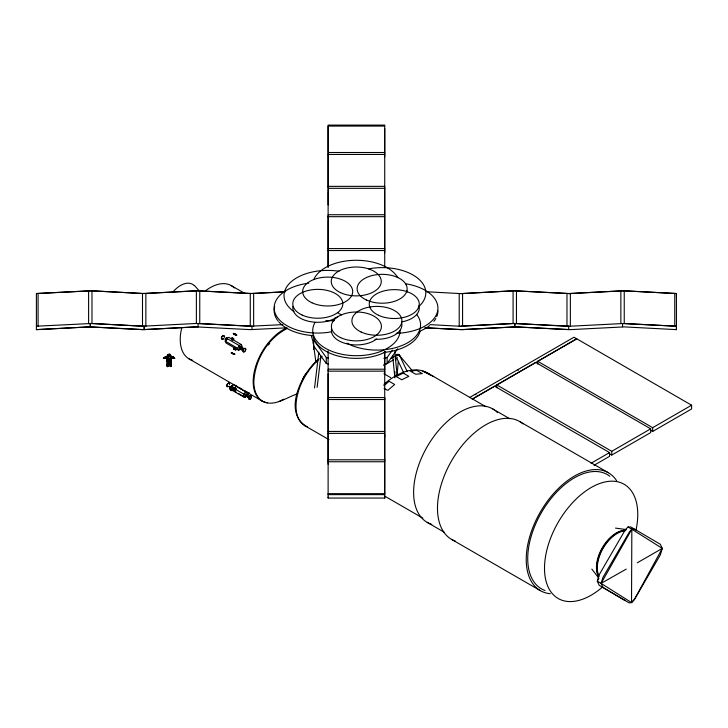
<?xml version="1.0" encoding="UTF-8"?>
<svg xmlns="http://www.w3.org/2000/svg" width="728" height="728" viewBox="0 0 728 728"><rect width="100%" height="100%" fill="white"/><g stroke="black" fill="none" stroke-linecap="round" stroke-linejoin="round"><path stroke-width="1.09" d="M282.828 324.624L250.268 326.208L196.378 323.469L142.497 326.208L91.974 323.469L91.974 290.791L36.4 293.53L36.4 329.629L88.607 326.89L142.497 329.629L196.378 326.89L250.268 329.629L286.195 327.864M142.497 326.208L142.497 293.53L91.974 290.791M144.18 329.529L144.18 326.208L90.29 323.469L90.29 326.781L90.29 323.469M166.967 358.849L166.903 360.278L166.912 356.32L167.786 354.964M166.912 358.276L166.967 356.192L166.967 360.287L167.586 360.287L167.276 358.203M167.276 356.192L167.276 358.285M168.113 355.182L167.922 354.454L168.141 355.055C167.941 353.362 171.753 354.654 170.015 355.61M171.253 358.276C169.742 356.675 173.337 355.364 168.323 354.627L168.286 358.731L169.879 358.731L169.842 356.047M169.879 356.129L169.842 354.627L167.804 354.936M170.425 354.7L170.143 355.674L170.243 354.454M170.889 358.203L170.752 359.923M167.586 360.214L166.903 360.224L166.949 361.889L171.217 361.889L171.198 358.777M196.378 323.469L196.378 290.791L250.268 293.53L285.485 291.801M36.4 329.629L90.29 326.89L144.18 329.629L198.071 326.781M251.952 329.529L251.952 326.208L198.071 323.469L198.071 326.89M326.281 363.509L326.281 357.521L313.677 339.967L313.677 345.955L326.281 363.509L328.446 364.036M328.119 190.754L328.119 189.781M384.721 497.078L384.721 498.052L328.119 498.052L328.119 497.078M328.119 464.2L328.119 373.601M328.119 370.188L328.119 371.153L384.721 371.153L384.721 494.63L328.119 494.63L328.119 493.657L384.721 493.657M328.119 252.006L328.119 220.102M328.119 215.706L328.119 219.019M328.119 204.932L328.119 191.728M328.119 153.481L328.119 188.306L384.721 188.306M384.721 370.188L384.721 351.606M384.721 252.871L384.721 187.333M384.721 156.902L384.721 128.528M383.847 364.291L387.105 363.509L387.105 357.521L392.41 350.132M425.152 327.782L462.571 329.629L516.461 326.89L570.352 329.629L624.242 326.89L676.439 329.629L676.439 326.208L624.242 323.469L570.352 326.208L513.085 323.469L459.204 326.208L459.204 293.53L426.644 291.764M462.571 326.208L462.571 293.53L513.085 290.791L568.659 293.53L624.242 290.791L676.439 293.53L676.439 296.951M513.085 323.469L513.085 290.791M566.976 326.208L566.976 293.53M568.659 326.317L514.778 323.469L460.888 326.208M568.659 293.639L622.549 290.791L676.439 293.53L676.439 329.629M570.352 326.208L570.352 293.53M620.866 323.469L620.866 290.791M622.549 323.578L676.439 326.208M163.745 357.739L163.682 358.358L164.2 357.867M171.444 357.175C170.443 357.23 173.328 359.468 173.728 357.321M166.157 357.02C162.999 357.885 163.017 358.504 166.239 357.557M171.408 357.83L171.526 356.884L171.444 357.739M167.422 357.111L167.276 360.087M169.724 354.936L169.606 354.181L170.052 355.755M166.694 357.967L164.228 357.566M169.879 363.836L169.952 364.528M170.752 361.889L171.253 359.432M170.889 365.729L170.843 361.898M174.42 357.739C175.111 358.831 173.237 357.002 171.753 357.83M174.538 358.376L174.092 357.739L171.926 357.557M598.953 578.232L597.279 581.19L601.082 583.383L603.157 587.578L629.156 602.893L631.531 602.584L631.84 529.211L628.027 527.008L625.452 529.556L598.962 575.129L597.279 581.19L599.171 585.285L625.17 600.591M167.24 366.603L168.123 366.439L167.24 366.603L167.24 365.31L168.286 365.329L168.769 362.089M164.228 358.012C163.09 358.422 162.726 358.14 166.412 357.83M172.008 357.02L173.073 357.175L173.073 357.939M167.549 361.889L166.93 365.256L167.322 361.898M170.616 361.889L170.743 363.226M174.11 358.021L174.747 358.367L173.965 357.867M168.75 362.289L168.687 362.863M313.486 349.322L313.613 347.447M173.692 357.949L174.629 358.376M394.531 377.322L394.949 371.699M395.777 360.46L395.941 358.212M397.179 375.411L398.171 361.916M165.129 357.202L165.092 357.939M167.722 366.566C166.048 365.374 170.334 361.079 167.84 361.607M169.397 362.089L170.115 365.465L171.235 365.256L170.771 362.835M170.762 360.669L170.78 360.205M174.129 358.085L174.665 358.24L173.937 358.012M246.601 395.923L245.218 397.379L243.434 396.815L243.734 394.076L245.818 391.892L247.593 392.447L247.293 395.195M163.673 357.876L163.463 358.413L163.618 357.912M170.134 366.011L169.87 365.329L170.989 365.201M314.541 387.96L318.846 352.134M317.144 387.269L320.911 355.928M170.925 366.603C170.953 365.447 169.551 367.513 170.907 366.002M167.84 365.784L168.15 364.774M163.454 358.394L164.055 358.021M234.589 387.715L235.535 388.961L234.234 390.226A1.401 1.147 -81.2 0 1 233.351 389.708L231.668 390.436A2.075 1.702 -81.2 0 1 230.367 389.671L230.075 388.57A1.774 1.456 -81.2 0 1 230.749 387.05L231.695 386.686A2.075 1.702 -81.2 0 1 232.987 387.442L232.969 389.653M234.034 389.143L234.043 388.361M234.907 387.869L235.29 389.325L234.58 390.163M168.214 364.528L168.605 363.072M170.916 366.22C171.217 364.237 169.296 366.302 170.889 366.175M170.707 356.365L170.916 357.812M173.937 357.566L172.964 357.384L173.437 357.175M168.077 365.274L167.804 363.663L168.277 363.672M166.748 357.976L166.639 356.829L166.757 357.83M165.611 357.029L165.238 358.003M163.527 358.376L163.909 358.03M167.458 356.365L167.531 355.209M173.746 357.439L172.145 357.466M163.909 358.167L163.991 358.049M171.198 366.029L170.807 363.554M166.967 366.029L167.14 365.392M628.027 527.008L630.885 526.981L660.341 544.28L662.28 548.402L660.305 554.954L634.57 599.235L631.531 602.584L601.082 583.383L602.948 577.431L629.438 531.859L631.84 529.211L634.871 529.283M167.586 365.465L168.286 365.329L168.032 366.011M167.877 354.873L170.316 355.036L170.197 354.591M170.17 354.845L170.634 355.209M233.279 333.469L233.67 333.997M243.252 348.967L242.806 349.731M170.006 354.663L170.161 355.237M232.459 337.865L231.75 338.174L232.241 338.575M231.468 339.548L232.696 340.34M235.253 389.262L234.207 389.917A1.056 0.874 -81.2 0 1 233.952 389.871M233.834 339.139L231.895 337.883M240.841 349.331L238.611 350.277L226.062 343.024L225.207 341.123L226.581 338.274L228.81 337.337L241.359 344.581L242.215 346.492M238.611 350.277L237.756 348.366L239.13 345.518L241.359 344.581M168.286 358.731L168.323 357.939M248.521 394.358L248.839 392.692M626.244 569.105L601.082 583.383L631.84 529.211L662.28 548.402L634.507 599.344L631.531 602.584M170.862 356.684L170.743 356.565M245.827 393.912L244.735 394.54A0.974 0.564 -59.9 0 0 244.635 395.295M246.728 394.421L245.782 395.14A0.965 0.555 -60 0 0 246.328 396.087M387.105 363.509L397.716 348.73M233.861 349.012L235.581 349.595M248.23 394.894L248.976 392.647M398.735 355.419L399.071 354.955L398.271 355.473M231.186 386.832L233.269 384.648L245.818 391.892M170.316 361.789L167.85 361.789M318.318 359.241C302.302 372.654 282.5 411.165 305.915 426.026M383.92 385.713L389.107 381.29L394.667 384.502L387.76 390.399L384.047 388.261M170.925 366.53L170.061 366.293M241.186 349.003L240.941 349.185A1.274 0.737 -59.9 0 1 240.085 348.33A1.274 0.737 -59.9 0 1 241.478 347.01L241.678 347.11A1.083 0.637 -58.5 0 1 241.878 347.629M168.159 354.663L169.597 354.381L169.078 354.354M168.104 366.293L167.504 366.539M320.593 357.293L322.158 356.256M662.28 548.402L637.3 562.79M233.997 388.206L234.98 388.17L235.299 388.961M234.78 388.324L235.763 388.288L236.054 389.389A0.974 0.801 -81.2 0 0 236.045 388.788L235.954 388.497M234.471 389.862L235.017 388.625L233.934 387.924M235.508 390.017L235.936 389.635L235.244 390.062A1.056 0.874 -81.2 0 1 234.762 389.889M170.325 361.607L169.624 361.807M233.67 387.696L232.378 387.742A1.192 0.983 -81.2 0 0 231.923 388.77L232.123 389.507A1.392 1.147 -81.2 0 0 232.996 390.026L233.633 389.78A1.183 0.974 -81.2 0 0 234.198 390.017L235.08 389.262L234.753 388.07M391.009 358.431L397.852 354.481M383.656 365.547L393.429 359.905M395.186 358.886L397.333 357.648M469.687 397.452L574.01 337.219L691.6 405.205L691.6 408.963L652.679 431.44L650.714 430.303M472.208 399.126L494.585 386.204L609.545 452.579L609.545 456.338L593.984 465.329M496.805 387.742L496.805 384.921L535.726 362.453L650.686 428.828L650.686 432.587L611.766 455.055L608.817 453.353M537.71 364.127L537.71 361.306L576.64 338.829M472.463 399.053L576.776 338.82M591.063 463.254L609.545 452.579M496.805 384.921L611.766 451.296L650.686 428.828M537.71 361.306L652.679 427.682L691.6 405.205M169.351 361.78L170.752 361.525M287.615 328.292C267.704 338.038 254.855 360.096 253.826 381.963C253.854 389.207 256.019 397.324 262.581 401.319C274.538 407.361 286.732 397.06 297.77 393.748M279.042 401.501L283.72 399.226M164.765 357.321L165.447 357.348M170.889 360.087L171.053 358.067M240.649 348.757L240.44 348.839A0.956 0.555 -60 0 1 240.049 347.975A0.956 0.555 -60 0 1 241.05 347.129L241.359 347.575M168.605 354.873L169.56 354.873M170.134 355.164L169.988 355.219M383.847 358.303L387.105 357.521M233.925 387.724L234.78 387.742M233.979 388.015L234.98 388.161M170.953 365.456L170.115 365.465L169.56 363.072M170.097 365.665L171.071 365.583M233.488 333.442L234.088 334.27M166.903 361.516L171.217 361.616L166.949 361.616L166.903 360.16L171.262 360.16M172.245 357.13L173.428 357.284M165.711 357.466L164.473 357.912M167.586 360.169L170.57 360.169M235.262 349.304L235.672 349.149M142.497 293.53L196.378 290.791M36.4 326.208L91.974 323.469M235.754 349.859L235.117 349.749M231.622 352.68L231.686 353.162M36.4 293.53L90.29 290.791L144.18 293.53L198.071 290.791L251.952 293.53L284.512 291.873M168.323 354.718L169.842 354.718M232.15 386.177L232.332 386.168A0.974 0.564 -60 0 0 230.922 387.251A0.974 0.564 -60 0 0 231.058 387.624A1.065 0.619 -60 0 1 231.258 386.259A1.065 0.619 -60 0 1 232.314 386.159L232.359 386.177M168.323 358.649L169.078 358.649M167.176 365.201L167.986 365.374L167.84 366.248L167.276 366.175M384.721 126.081L328.119 126.081L328.119 152.507L384.721 152.507M328.119 154.454L384.721 154.454M328.119 186.359L384.721 186.359M328.119 214.733L384.721 214.733M328.119 216.68L384.721 216.68M328.119 248.585L384.721 248.585M328.119 250.532L384.721 250.532M459.204 293.53L462.571 293.53M171.198 356.192L171.217 361.889M328.119 369.214L384.721 369.214M328.119 397.579L384.721 397.579L384.721 498.052M328.119 399.526L384.721 399.526L384.721 398.553M328.119 431.44L384.721 431.44M328.119 433.378L384.721 433.378M328.119 459.805L384.721 459.805L384.721 460.779M328.119 461.752L384.721 461.752M170.425 355.182L170.325 354.591M166.903 361.825L167.413 361.889M168.851 361.743L167.367 361.516L167.822 361.652M246.537 394.421L247.001 394.913M568.659 293.53L514.778 290.791L460.888 293.639M568.659 329.629L514.778 326.89L460.888 329.629L424.961 327.8M430.011 324.624L459.204 326.208M615.497 528.109L626.271 529.575M233.279 387.824L232.532 387.979A0.937 0.764 -81.2 0 0 232.177 388.77L232.323 389.344A1.056 0.874 -81.2 0 0 232.996 389.735M234.389 348.594L233.752 348.485L234.944 349.313M232.005 352.743L231.149 352.716L232.596 353.662M234.198 354.245L234.971 354.372L234.644 353.863M233.351 333.36L234.307 333.651M236.145 335.162L236.609 334.916M232.514 337.929L232.905 338.465M233.706 338.784L232.423 338.174M169.515 361.861L170.652 366.539M235.099 349.713L235.972 349.886L235.49 349.394M326.281 357.521L328.446 358.039M234.634 348.666C232.996 348.849 238.484 350.286 234.516 348.612M231.904 352.68L232.496 352.889M234.289 354.309L233.151 353.899M233.734 333.433L234.835 333.87M235.681 335.017L236.855 335.28L236.318 334.68M232.723 337.947L232.268 338.056M233.279 339.093L233.806 339.193L232.332 338.647M235.736 335.08L234.006 334.261M433.752 376.594L422.795 371.18L428.191 373.391L485.895 406.706M233.16 353.935L231.995 353.399M235.499 347.929L234.953 347.666M234.826 333.824L235.417 334.106M234.562 334.561L235.162 334.844M233.606 353.326L234.107 353.581M234.116 349.276L234.807 349.631L233.815 349.085M235.39 334.125L235.972 334.407M240.013 346.51L240.013 346.501A0.983 0.564 -60 0 0 239.203 346.965M517.854 369.788L518.6 370.224M475.284 394.358L476.039 394.794M519.637 421.512L608.39 472.754M492.692 408.899L509.8 418.782M231.267 285.604L244.89 293.466M383.92 373.746L390.718 377.668M226.581 338.274L239.13 345.518M225.207 341.123L237.756 348.366M235.044 385.203L236.973 386.313M238.902 387.433L241.805 389.107M244.699 390.772L247.593 392.447M188.998 358.831L261.944 400.946M304.768 425.68L329.029 439.685M235.053 389.061L243.734 394.076M234.598 391.245L236.527 392.365M238.456 393.475L245.218 397.379M230.885 389.571L243.434 396.815M384.311 495.886L422.822 518.127M427.181 522.367L444.289 532.25M451.578 539.393L540.331 590.635M241.423 347.229L241.578 347.32A1.065 0.619 -60 0 1 241.714 347.502L241.541 347.383A0.965 0.555 -60 0 0 240.495 347.902A0.965 0.555 -60 0 0 240.577 349.04M235.89 334.407L236.436 334.707M194.358 285.385L199.345 290.927M399.071 354.955L412.767 371.235M591.846 569.105L598.507 577.714M226.008 340.295L225.917 340.122A0.956 0.546 -60 0 1 226.363 338.866A0.956 0.546 -60 0 1 227.209 338.893A1.274 0.737 -60.1 0 0 226.008 338.493A1.274 0.737 -60.1 0 0 225.534 340.358A1.074 0.619 -58.3 0 0 225.989 340.513M399.672 355.628L407.261 371.635M396.778 358.158L403.894 373.164M311.247 335.644L313.24 342.26L315.897 362.353M166.694 357.557L166.721 357.175M164.437 357.321L164.51 357.958M169.478 362.863L169.415 362.289M173.073 357.175L173.009 358.094L173.037 357.202M233.333 389.28L233.288 388.952A1.01 0.828 -81.2 0 1 233.342 388.615M247.52 394.949L247.475 394.649A1.292 0.746 -60 0 0 246.91 394.303A1.083 0.601 -59 0 0 246.082 394.931A1.292 0.746 -60 0 0 245.791 396.423A1.292 0.746 -60 0 0 246.883 396.323M165.174 357.794L165.029 357.139M394.776 351.797L397.133 375.32M392.647 355.537L394.885 377.932M170.598 365.665L170.57 365.01M313.24 342.26L313.368 343.989M168.559 354.363L168.441 354.936M328.119 252.871L328.119 267.167L328.119 125.107L384.721 125.107L384.721 267.167M674.756 293.53L674.756 326.208M652.679 427.682L652.679 431.44M624.242 290.791L624.242 323.469M622.549 323.469L622.549 326.781M611.766 451.296L611.766 455.055M568.659 326.208L568.659 329.529M516.461 290.791L516.461 323.469M384.721 351.724L384.721 374.574M384.721 434.853L384.721 436.8M328.119 350.996L328.119 498.052M253.644 293.53L253.644 326.208M250.268 293.53L250.268 326.208M199.754 290.791L199.754 323.469M170.106 354.754L169.988 355.674M168.286 354.827L168.286 357.066M145.864 293.53L145.864 326.208M144.18 326.208L144.18 329.629M88.607 290.791L88.607 323.469M38.084 293.53L38.084 326.208M598.589 576.021A28.137 16.244 -60 0 1 603.057 547.429A28.137 16.244 -60 0 1 625.78 530.485M599.026 576.267A28.137 16.244 -60 0 1 603.112 548.311A28.137 16.244 -60 0 1 625.27 530.758M598.625 576.603A28.137 16.244 -60 0 1 602.265 547.82A28.137 16.244 -60 0 1 625.361 530.248M431.731 524.351A65.511 37.82 -60 0 1 425.916 448.967A65.511 37.82 -60 0 1 494.358 409.964M495.932 411.184A65.511 37.82 -60 0 1 497.406 412.558M455.319 541.122A68.059 39.294 -60 0 1 451.578 460.806A68.059 39.294 -60 0 1 523.004 423.887M602.411 587.105A65.939 38.065 -60 0 1 544.617 571.99A65.939 38.065 -60 0 1 596.005 485.021A65.939 38.065 -60 0 1 635.954 530.339M550.295 593.711A68.059 39.303 -60 0 1 540.777 511.265A68.059 39.303 -60 0 1 616.652 480.762M545.017 590.481A65.939 38.074 -60 0 1 540.959 513.395A65.939 38.074 -60 0 1 609.818 476.258M383.893 384.357A64.019 36.964 -60 0 1 430.503 375.129M397.634 355.664A1.256 0.655 4.2 0 1 396.178 354.909A1.256 0.655 4.2 0 1 397.752 354.381A1.256 0.655 4.2 0 1 398.553 355.364M396.223 356.119A1.847 1.656 -25.4 0 1 399.799 356.129M397.679 354.982A1.256 0.728 60 0 1 398.707 354.563A1.256 0.728 60 0 1 399.417 356.301M172.809 292.083A24.006 13.85 -60 0 1 194.249 285.631M205.451 290.827A42.279 24.406 -60 0 1 234.316 287.969M192.565 360.287A42.279 24.406 -60 0 1 181.7 327.964M267.458 402.784A42.279 24.406 -60 0 1 254.873 369.178A42.279 24.406 -60 0 1 286.832 327.928M268.414 345.008A39.858 23.014 -60 0 1 269.688 343.425M228.219 386.55A2.029 1.174 -60 0 1 226.79 385.713A2.029 1.174 -60 0 1 228.237 383.228A2.029 1.174 -60 0 1 229.666 384.066M228.228 386.413A1.865 1.074 -60 0 1 226.909 385.649A1.865 1.074 -60 0 1 228.228 383.365A1.865 1.074 -60 0 1 229.548 384.138M222.841 339.021A2.029 1.174 -60 0 1 221.412 338.183A2.029 1.174 -60 0 1 222.85 335.699A2.029 1.174 -60 0 1 224.288 336.536M222.841 338.884A1.865 1.074 -60 0 1 221.53 338.12A1.865 1.074 -60 0 1 222.85 335.836A1.865 1.074 -60 0 1 224.169 336.6M229.72 387.041A1.256 0.728 -60 0 1 229.274 386.923M229.111 386.422A1.256 0.728 -60 0 1 229.156 386.077M223.896 339.394A1.256 0.728 -60 0 1 223.906 338.192M224.624 337.355A1.256 0.728 -60 0 1 224.897 337.246M232.56 386.341A1.292 0.746 -59.9 0 0 232.187 385.722L231.932 385.722A1.292 0.746 -59.9 0 0 230.994 386.504A1.292 0.746 -59.9 0 0 230.767 387.715M225.962 340.659A1.083 0.619 -58.3 0 1 225.78 340.513M225.789 340.504A1.274 0.737 -60.1 0 1 226.253 338.638A1.274 0.737 -60.1 0 1 227.427 338.957M232.632 385.986A1.292 0.746 -59.8 0 0 232.432 385.867L232.177 385.858A1.274 0.737 -60.1 0 0 230.994 387.524M231.395 386.887A0.956 0.555 -60 0 1 231.941 386.24M234.425 390.254A1.401 1.147 -81.2 0 1 233.542 389.735M234.462 389.944A1.046 0.864 -81.2 0 1 234.207 389.899M244.899 391.901A1.074 0.855 -82.3 0 1 245.118 392.055M240.695 349.058A1.274 0.737 -60 0 1 239.885 348.011A1.274 0.737 -60 0 1 241.423 346.974A1.083 0.637 -58.5 0 1 241.623 347.484M247.393 394.813A1.065 0.619 -60 0 0 246.228 395.049L246.064 395.331A1.065 0.619 -60 0 0 246.674 396.369M240.995 349.049A1.065 0.619 -60 0 1 240.286 348.321A1.065 0.619 -60 0 1 241.441 347.22M249.113 396.25A1.256 0.728 -60 0 1 248.539 397.233M247.993 397.552A1.256 0.728 -60 0 1 247.429 397.215M247.556 396.223A1.256 0.728 -60 0 1 247.748 395.886A0.983 0.546 -58.5 0 1 247.993 395.577M243.434 348.94A1.256 0.728 -60 0 1 242.87 349.922M242.069 350.232A1.256 0.728 -60 0 1 241.751 349.904M241.878 348.912A1.256 0.728 -60 0 1 242.078 348.576M242.324 348.284A1.256 0.728 -60 0 1 242.597 348.075M242.87 347.966A1.256 0.728 -60 0 1 243.116 347.975M248.921 396.296A0.974 0.564 -60 0 1 248.667 396.842M247.857 397.306A0.974 0.564 -60 0 1 247.702 397.215M247.702 396.287A0.974 0.564 -60 0 1 247.857 396.023M242.042 349.886A0.965 0.555 -60 0 1 241.942 349.722M245.209 350.987A2.029 1.174 -60 0 1 242.997 351.424A2.029 1.174 -60 0 1 244.371 348.466A2.029 1.174 -60 0 1 245.727 349.859M245.427 350.405A1.865 1.074 -60 0 1 243.225 351.542A1.865 1.074 -60 0 1 244.235 348.685A1.865 1.074 -60 0 1 245.618 349.877M341.414 314.842A25.007 14.433 0 0 1 337.728 312.703M368.65 268.85A43.662 25.207 0 0 1 416.644 277.377A43.662 25.207 0 0 1 419.01 306.342M406.834 290.554A25.007 14.433 0 0 1 407.107 292.055M437.928 310.774A43.662 25.207 0 0 1 436.718 316.662M435.79 318.573A43.662 25.207 0 0 1 433.915 321.33M429.584 325.598A43.662 25.207 0 0 1 419.929 331.176M405.56 283.765A43.662 25.207 0 0 1 437.665 310.847A43.662 25.207 0 0 1 396.214 333.306M418.955 305.842A25.007 14.433 0 0 1 401.965 321.849M331.304 331.832A43.662 25.207 0 0 1 275.63 314.387A43.662 25.207 0 0 1 308.727 283.201M312.913 335.572A43.662 25.207 0 0 1 278.897 321.967M278.151 321.075A43.662 25.207 0 0 1 274.684 306.579M338.038 316.343A25.007 14.433 0 0 1 308.863 321.339A25.007 14.433 0 0 1 292.938 306.37M334.516 320.493A43.662 25.207 0 0 1 325.725 320.775M294.039 311.666A43.662 25.207 0 0 1 290.936 281.973A43.662 25.207 0 0 1 338.984 271.244M313.795 279.607A43.662 25.207 0 0 1 354.545 260.296A43.662 25.207 0 0 1 397.788 277.696M420.029 331.477A43.662 25.207 0 0 1 383.738 352.434M416.562 314.323A43.662 25.207 0 0 1 402.338 345.372A43.662 25.207 0 0 1 346.846 343.161M333.779 320.93A43.662 25.207 0 0 1 334.88 318.036M401.592 322.604A25.007 14.433 0 0 1 374.92 339.266M400.072 330.494A43.662 25.207 0 0 1 349.577 355.391A43.662 25.207 0 0 1 314.878 322.704M385.631 351.888A43.662 25.207 0 0 1 340.231 356.565A43.662 25.207 0 0 1 312.876 335.126M376.64 338.975A25.007 14.433 0 0 1 347.465 343.971A25.007 14.433 0 0 1 331.54 328.992M302.093 381.19A11.22 6.479 -60 0 1 306.042 373.582M307.189 372.372A11.22 6.479 -60 0 1 308.399 371.335M307.398 426.854A42.279 24.406 -60 0 1 296.624 399.017A42.279 24.406 -60 0 1 318.163 360.187M319.683 358.886A42.279 24.406 -60 0 1 321.221 357.675M514.778 323.469L514.778 326.89L514.778 323.469M233.433 388.543L233.087 389.753L231.659 390.599A2.257 1.856 -81.2 0 1 230.248 389.771L229.93 388.57A1.938 1.593 -81.2 0 1 230.658 386.914L231.695 386.513A2.257 1.856 -81.2 0 1 233.106 387.341L233.433 388.543M246.446 394.831L246.255 395.067A0.974 0.564 -60 0 0 246.437 396.369A1.292 0.746 -60 0 1 245.482 396.159A1.292 0.746 -60 0 1 245.809 394.794A1.083 0.601 -59 0 1 246.656 394.157A1.292 0.746 -60 0 1 247.229 394.503L247.265 394.804A0.974 0.564 -60 0 0 246.865 394.603L246.446 394.831M168.623 354.645L169.779 354.918L168.623 354.645M403.267 373.109L396.187 376.558L401.747 379.77L408.827 376.321L403.267 373.109M225.625 340.158L225.607 340.167A1.065 0.619 -60 0 0 225.98 340.267L225.498 339.985A1.065 0.619 -60 0 1 226.099 338.511A1.065 0.619 -60 0 1 226.972 338.875A0.956 0.555 -60 0 0 226.035 338.675A0.956 0.555 -60 0 0 225.68 340.076M170.088 361.698L169.269 361.798L170.088 361.707M416.735 370.388L410.173 371.043L415.734 374.247L422.295 373.601L416.735 370.388M250.186 399.008A2.029 1.174 -60 0 0 251.206 395.795A2.029 1.174 -60 0 0 248.73 397.515A2.029 1.174 -60 0 0 250.186 399.008M250.177 398.88A1.865 1.074 -60 0 0 251.105 395.932A1.865 1.074 -60 0 0 248.839 397.515A1.865 1.074 -60 0 0 250.177 398.88M366.43 300.009A25.007 14.433 0 0 0 406.843 291.018A25.007 14.433 0 0 0 373.155 275.311A25.007 14.433 0 0 0 366.43 300.009M378.542 315.297A25.007 14.433 0 0 0 418.964 306.315A25.007 14.433 0 0 0 385.276 290.599A25.007 14.433 0 0 0 378.542 315.297M302.093 315.033A25.007 14.433 0 0 0 342.506 306.051A25.007 14.433 0 0 0 308.818 290.336A25.007 14.433 0 0 0 302.093 315.033M311.966 302.775A25.007 14.433 0 0 0 352.379 293.784A25.007 14.433 0 0 0 318.7 278.069A25.007 14.433 0 0 0 311.966 302.775M340.54 292.665A25.007 14.433 0 0 0 380.962 283.683A25.007 14.433 0 0 0 347.274 267.968A25.007 14.433 0 0 0 340.54 292.665M361.188 332.05A25.007 14.433 0 0 0 401.601 323.068A25.007 14.433 0 0 0 367.922 307.353A25.007 14.433 0 0 0 361.188 332.05M340.695 337.665A25.007 14.433 0 0 0 381.108 328.683A25.007 14.433 0 0 0 347.42 312.967A25.007 14.433 0 0 0 340.695 337.665"/></g></svg>
